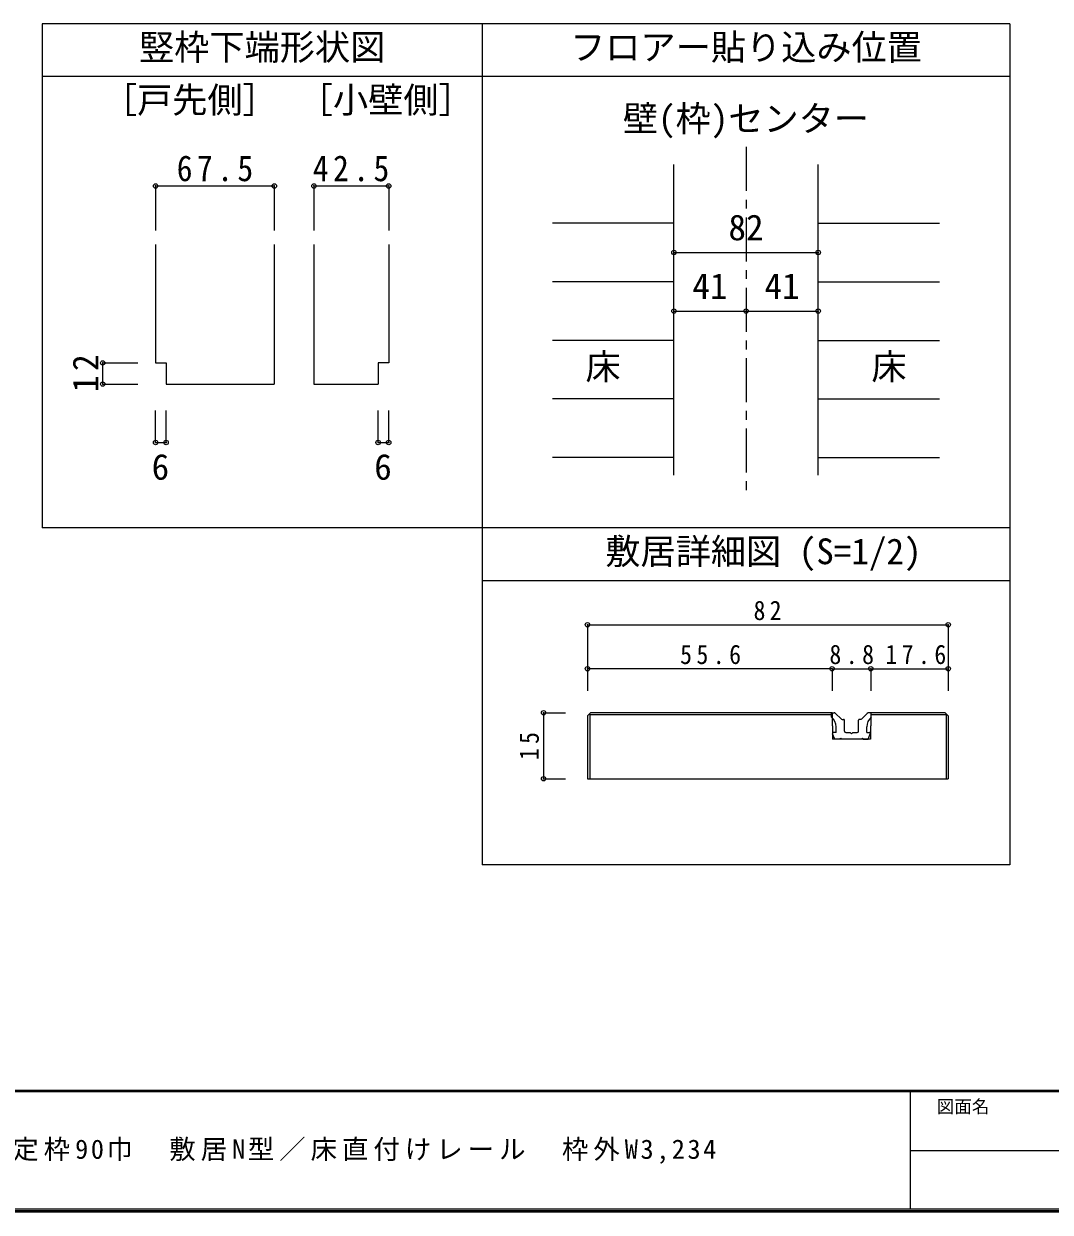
# Model space of a CAD drawing. Units: millimetres at full size, sheet at 1:5, with parts at other scales. Extents: x -973 to 977, y -718 to 696.
# Drawn here: x -502 to 81, y -701 to -26 of the extents above; entities that cross this region are included whole.
import ezdxf
from ezdxf.enums import TextEntityAlignment as Align

# ---------------------------------------------------------------- set-up
doc = ezdxf.new("R2010")
doc.units = ezdxf.units.MM
doc.header["$LTSCALE"] = 5
doc.header["$PDMODE"] = 32
doc.header["$PDSIZE"] = 2.5
doc.linetypes.add('CHAIN1', pattern=[8, 5, -1, 1, -1])
for name, color, linetype in [('0-0_補助線', 7, 'Continuous'), ('0-1_通り芯', 4, 'CHAIN1'), ('0-3_仕上げ', 2, 'Continuous'), ('0-4_枠', 3, 'Continuous'), ('0-A_文字', 7, 'Continuous'), ('0-B_寸法', 7, 'Continuous'), ('1-4_枠', 3, 'Continuous'), ('1-7_金物', 7, 'Continuous'), ('1-B_寸法', 7, 'Continuous'), ('F-1_枠', 6, 'Continuous'), ('F-A_文字', 7, 'Continuous')]:
    doc.layers.add(name, color=color, linetype=linetype)
doc.styles.add('ＭＳ ゴシック', font='')
doc.styles.get('ＭＳ ゴシック').set_extended_font_data('MS Gothic')

msp = doc.modelspace()

# ---------------------------------------------------------------- linework, layer by layer
at = {"layer": '0-0_補助線', "color": 4}
for p, q in [((-337.275, -117.68), (-294.775, -117.68)), ((-337.275, -117.68), (-337.275, -142.94)), ((-294.775, -117.68), (-294.775, -142.94))]:
    msp.add_line(p, q, dxfattribs=at)
at = {"layer": '0-0_補助線'}
for p in [(-337.275, -117.68), (-294.775, -117.68)]:
    msp.add_point(p, dxfattribs=at)
at = {"layer": '0-1_通り芯'}
msp.add_line((-91.68, -95.5), (-91.68, -292.007), dxfattribs=at)
at = {"layer": '0-3_仕上げ', "color": 4}
for p, q in [((-132.68, -138.801), (-201.68, -138.801)), ((-50.68, -138.801), (18.32, -138.801)), ((-132.68, -172.103), (-201.68, -172.103)), ((-50.68, -172.103), (18.32, -172.103)), ((-132.68, -205.404), (-201.68, -205.404)), ((-50.68, -205.404), (18.32, -205.404)), ((-132.68, -238.706), (-201.68, -238.706)), ((-50.68, -238.706), (18.32, -238.706)), ((-132.68, -272.007), (-201.68, -272.007)), ((-50.68, -272.007), (18.32, -272.007))]:
    msp.add_line(p, q, dxfattribs=at)
at = {"layer": '0-4_枠'}
for p, q in [((-132.68, -282.007), (-132.68, -105.5)), ((-50.68, -282.007), (-50.68, -105.5)), ((-359.775, -150.981), (-359.775, -230.23)), ((-337.275, -150.981), (-337.275, -230.23)), ((-294.775, -150.981), (-294.775, -218.23)), ((-300.775, -218.23), (-300.775, -230.23)), ((-294.775, -218.23), (-300.775, -218.23)), ((-337.275, -230.23), (-300.775, -230.23))]:
    msp.add_line(p, q, dxfattribs=at)
msp.add_lwpolyline([(-427.275, -150.981), (-427.275, -218.23), (-421.275, -218.23), (-421.275, -230.23), (-359.775, -230.23)], dxfattribs=at)
at = {"layer": '0-A_文字', "color": 3}
for p, q in [((58.32, -25.5), (-491.68, -25.5)), ((-491.68, -25.5), (-491.68, -312.007)), ((-241.68, -25.5), (-241.68, -503.5)), ((58.32, -55.5), (-491.68, -55.5)), ((58.32, -312.007), (-491.68, -312.007)), ((58.32, -342.007), (-241.68, -342.007))]:
    msp.add_line(p, q, dxfattribs=at)
msp.add_lwpolyline([(58.32, -25.5), (58.32, -503.5), (-241.68, -503.5)], dxfattribs=at)
at = {"layer": '0-B_寸法', "color": 4}
for p, q in [((-427.275, -117.68), (-427.275, -142.94)), ((-132.68, -155.452), (-50.68, -155.452)), ((-132.68, -188.753), (-50.68, -188.753)), ((-457.275, -230.23), (-457.275, -218.23)), ((-457.275, -218.23), (-437.275, -218.23)), ((-457.275, -230.23), (-437.275, -230.23)), ((-427.275, -263.43), (-427.275, -245.23)), ((-300.775, -263.43), (-300.775, -245.23))]:
    msp.add_line(p, q, dxfattribs=at)
for points in [[(-427.275, -117.68), (-359.775, -117.68), (-359.775, -142.94)], [(-427.275, -263.43), (-421.275, -263.43), (-421.275, -245.23)], [(-300.775, -263.43), (-294.775, -263.43), (-294.775, -245.23)]]:
    msp.add_lwpolyline(points, dxfattribs=at)
at = {"layer": '0-B_寸法'}
for p in [(-427.275, -117.68), (-359.775, -117.68), (-132.68, -155.452), (-50.68, -155.452), (-132.68, -188.753), (-91.68, -188.753), (-50.68, -188.753), (-457.275, -218.23), (-457.275, -230.23), (-427.275, -263.43), (-421.275, -263.43), (-300.775, -263.43), (-294.775, -263.43)]:
    msp.add_point(p, dxfattribs=at)
at = {"layer": '1-4_枠'}
for p, q in [((-180.001, -417.007), (-181.769, -418.775)), ((-180.519, -418.257), (-180.519, -454.507)), ((-42.769, -418.257), (-180.519, -418.257)), ((-42.769, -417.007), (-180.001, -417.007)), ((-20.769, -417.007), (-20.769, -424.507)), ((21.463, -417.007), (-20.769, -417.007)), ((21.981, -418.257), (-20.769, -418.257)), ((21.463, -417.007), (23.231, -418.775)), ((21.981, -418.257), (21.981, -454.507)), ((-181.74, -418.775), (-181.74, -454.507)), ((-21.019, -424.507), (-21.019, -432.007)), ((-21.019, -424.507), (-20.769, -424.507)), ((23.231, -418.775), (23.231, -454.507)), ((-21.019, -432.007), (-42.519, -432.007)), ((-181.769, -454.507), (23.231, -454.507))]:
    msp.add_line(p, q, dxfattribs=at)
msp.add_lwpolyline([(-42.769, -417.007), (-42.769, -424.507), (-42.519, -424.507), (-42.519, -432.007)], dxfattribs=at)
at = {"layer": '1-7_金物'}
for p, q in [((-37.614, -420.537), (-40.778, -417.373)), ((-25.924, -420.537), (-22.76, -417.373)), ((-20.519, -417.007), (-21.876, -417.007)), ((-20.519, -419.507), (-20.519, -417.007)), ((-40.519, -428.257), (-40.519, -425.097)), ((-37.083, -420.757), (-36.269, -420.757)), ((-35.769, -427.507), (-35.769, -421.257)), ((-27.769, -427.507), (-27.769, -421.257)), ((-26.455, -420.757), (-27.269, -420.757)), ((-23.019, -428.257), (-23.019, -425.097)), ((-40.519, -428.257), (-42.019, -428.257)), ((-26.019, -432.007), (-37.519, -432.007)), ((-35.019, -428.257), (-32.519, -428.257)), ((-32.519, -428.257), (-31.769, -429.007)), ((-31.769, -429.007), (-31.019, -428.257)), ((-31.019, -428.257), (-28.519, -428.257)), ((-25.519, -431.507), (-26.019, -432.007)), ((-25.019, -432.007), (-25.519, -431.507)), ((-25.019, -432.007), (-22.269, -432.007)), ((-23.019, -428.257), (-21.519, -428.257)), ((-22.269, -432.007), (-21.054, -428.941))]:
    msp.add_line(p, q, dxfattribs=at)
for points in [[(-43.019, -419.507), (-43.019, -417.007), (-41.662, -417.007)], [(-38.519, -432.007), (-41.269, -432.007), (-42.484, -428.941)], [(-38.519, -432.007), (-38.019, -431.507), (-37.519, -432.007)]]:
    msp.add_lwpolyline(points, dxfattribs=at)
for centre, radius, start, end in [((-41.662, -418.257), 1.25, 45, 90), ((-21.876, -418.257), 1.25, 90, 135), ((-48.019, -425.097), 7.5, 0, 48.19), ((-37.083, -420.007), 0.75, 225, 270), ((-36.269, -421.257), 0.5, 0, 90), ((-27.269, -421.257), 0.5, 90, 180), ((-26.455, -420.007), 0.75, 270, 315), ((-15.519, -425.097), 7.5, 131.81, 180), ((-42.019, -428.757), 0.5, 90, 201.616), ((-35.019, -427.507), 0.75, 180, 270), ((-28.519, -427.507), 0.75, 270, 0), ((-21.519, -428.757), 0.5, 338.384, 90)]:
    msp.add_arc(centre, radius, start, end, dxfattribs=at)
at = {"layer": '1-B_寸法', "color": 4}
for p, q in [((-181.769, -367.007), (-181.769, -392.007)), ((-42.769, -392.007), (-181.769, -392.007)), ((-181.769, -392.007), (-181.769, -404.507)), ((-42.769, -392.007), (-20.769, -392.007)), ((-42.769, -392.007), (-42.769, -404.507)), ((-20.769, -392.007), (23.231, -392.007)), ((-20.769, -392.007), (-20.769, -404.507)), ((23.231, -392.007), (23.231, -404.507)), ((-206.769, -417.007), (-194.269, -417.007)), ((-206.769, -417.007), (-206.769, -454.507)), ((-206.769, -454.507), (-194.269, -454.507))]:
    msp.add_line(p, q, dxfattribs=at)
msp.add_lwpolyline([(-181.769, -367.007), (23.231, -367.007), (23.231, -392.007)], dxfattribs=at)
at = {"layer": '1-B_寸法'}
for p in [(-181.769, -367.007), (23.231, -367.007), (-181.769, -392.007), (-42.769, -392.007), (-20.769, -392.007), (23.231, -392.007), (-206.769, -417.007), (-206.769, -454.507)]:
    msp.add_point(p, dxfattribs=at)
at = {"layer": 'F-1_枠'}
for p, q in [((976.653, -631.667), (-973.347, -631.667)), ((976.653, -632.5), (-973.347, -632.5)), ((1.653, -632.5), (1.653, -699.167)), ((1.653, -665.833), (974.986, -665.834)), ((976.653, -699.167), (-973.347, -699.167)), ((976.653, -700), (-973.347, -700)), ((976.653, -700.833), (-973.347, -700.833))]:
    msp.add_line(p, q, dxfattribs=at)

# ---------------------------------------------------------------- texts
at = {"layer": '0-0_補助線', "style": 'ＭＳ ゴシック'}
for s, p in [('［戸先側］', (-457.792, -80.5)), ('［小壁側］', (-346.425, -80.5))]:
    msp.add_text(s, height=14.66, dxfattribs=at).set_placement(p, align=Align.BOTTOM_LEFT)
at = {"layer": '0-0_補助線', "insert": (-337.9, -115.18), "char_height": 14.66, "attachment_point": 7, "style": 'ＭＳ ゴシック'}
msp.add_mtext('\\T1.28;\\W0.9;42.5', dxfattribs=at)
at = {"layer": '0-A_文字', "style": 'ＭＳ ゴシック'}
for s, p in [('竪枠下端形状図', (-436.68, -50.5)), ('フロアー貼り込み位置', (-191.68, -50.5)), ('壁(枠)センター', (-161.68, -91.091)), ('床', (-182.93, -232.055)), ('床', (-20.43, -232.055)), ('敷居詳細図 (S=1/2)', (-171.68, -337.007))]:
    msp.add_text(s, height=14.66, dxfattribs=at).set_placement(p, align=Align.BOTTOM_LEFT)
at = {"layer": '0-B_寸法', "style": 'ＭＳ ゴシック'}
for s, p in [('82', (-101.68, -152.952)), ('41', (-122.18, -186.253)), ('41', (-81.18, -186.253)), ('6', (-429.496, -289.004)), ('6', (-302.996, -289.004))]:
    msp.add_text(s, height=14.66, dxfattribs=at).set_placement(p, align=Align.BOTTOM_LEFT)
at = {"layer": '0-B_寸法', "insert": (-415.242, -115.18), "char_height": 14.66, "attachment_point": 7, "style": 'ＭＳ ゴシック'}
msp.add_mtext('\\T1.28;\\W0.9;67.5', dxfattribs=at)
at = {"layer": '0-B_寸法', "insert": (-459.775, -234.855), "char_height": 14.66, "attachment_point": 7, "rotation": 90, "style": 'ＭＳ ゴシック'}
msp.add_mtext('\\T1.27;\\W0.95;12', dxfattribs=at)
at = {"layer": '1-B_寸法', "char_height": 11, "attachment_point": 7, "style": 'ＭＳ ゴシック'}
for s, insert in [('\\T1.36;\\W0.9;82', (-87.394, -364.507)), ('\\T1.38;\\W0.9;55.6', (-129.144, -389.507)), ('\\T1.38;\\W0.9;8.8', (-44.269, -389.507)), ('\\T1.38;\\W0.9;17.6', (-12.512, -389.507))]:
    msp.add_mtext(s, dxfattribs=dict(at, insert=insert))
at = {"layer": '1-B_寸法', "insert": (-209.269, -443.882), "char_height": 11, "attachment_point": 7, "rotation": 90, "style": 'ＭＳ ゴシック'}
msp.add_mtext('\\T1.36;\\W0.9;15', dxfattribs=at)
at = {"layer": 'F-A_文字', "style": 'ＭＳ ゴシック'}
msp.add_text('図面名', height=7.331, dxfattribs=at).set_placement((16.653, -646.667), align=Align.BOTTOM_LEFT)
at = {"layer": 'F-A_文字', "insert": (-847.938, -673.333), "char_height": 11, "attachment_point": 7, "style": 'ＭＳ ゴシック'}
msp.add_mtext('\\T1.19;ドレタス\u3000引き分け戸\u3000レールタイプ\u3000固定枠90巾\u3000敷居N型／床直付けレール\u3000枠外W3,234', dxfattribs=at)

doc.saveas('drawing.dxf')
